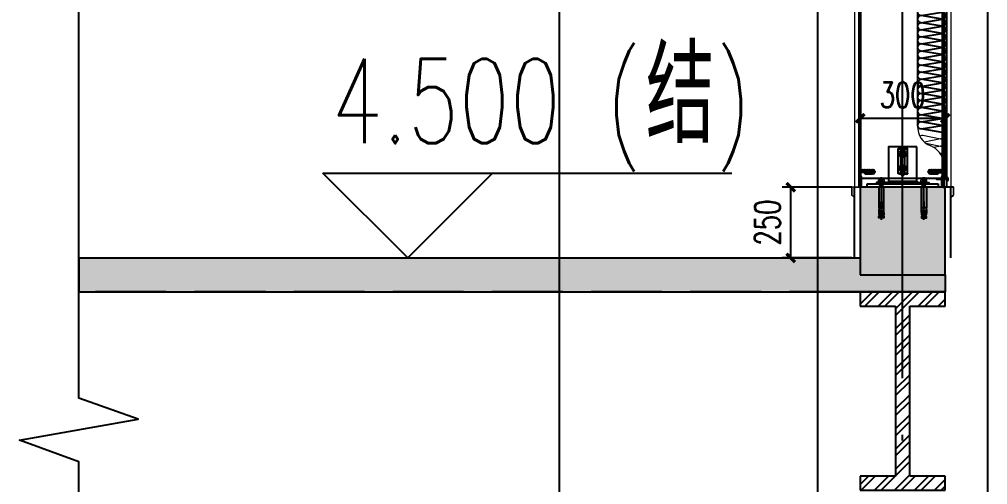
# Model space of a CAD drawing. Extents: x -1899985 to -450366, y 556196 to 2151267.
# Drawn here: x -1500639 to -1497220, y 571957 to 573600 of the extents above; entities that cross this region are included whole.
import ezdxf
from ezdxf.enums import TextEntityAlignment as Align
from ezdxf.xclip import XClip

# ---------------------------------------------------------------- set-up
doc = ezdxf.new("R2010")
doc.units = 0
doc.header["$LTSCALE"] = 1000
doc.header["$MEASUREMENT"] = 0
doc.header["$XCLIPFRAME"] = 2
for name, pattern in [('CENTER', [2, 1.25, -0.25, 0.25, -0.25]), ('DASH', [0.35, 0.25, -0.1]), ('DOTE', [2.42, 2, -0.2, 0.02, -0.2]), ('ZN-DASH', [0.35, 0.25, -0.1])]:
    doc.linetypes.add(name, pattern=pattern)
doc.layers.get('Defpoints').update_dxf_attribs({"color": 210})
for name, color, linetype in [('!ZN1-填充-8', 8, 'Continuous'), ('!ZN3-玻璃幕墙-4', 4, 'Continuous'), ('!ZN4-焊缝-8', 8, 'Continuous'), ('!ZN4-辅助材料-1', 1, 'Continuous'), ('!ZN4-配件-11', 11, 'Continuous'), ('!ZN5-钢材投影-40', 40, 'Continuous'), ('!ZN5-钢材断面-2', 2, 'Continuous'), ('!ZN6-虚线-8', 8, 'ZN-DASH'), ('0-钢材投影', 40, 'Continuous'), ('11紧固件', 11, 'Continuous'), ('11配件', 11, 'Continuous'), ('20剖面图$0$AS-COLN', 6, 'Continuous'), ('40钢材投影', 40, 'Continuous'), ('A-AXIS-DOTE', 14, 'DOTE'), ('A-AXIS-DP', 126, 'Continuous'), ('A-LIN-V', 9, 'Continuous'), ('A-SFCE', 30, 'Continuous'), ('AS-COLN', 6, 'Continuous'), ('COLUMN', 9, 'Continuous'), ('DIM_ELEV', 3, 'Continuous'), ('DIM_SYMB', 3, 'Continuous'), ('DOTE', 1, 'CENTER'), ('Fill', 8, 'Continuous'), ('PUB_HATCH', 8, 'Continuous'), ('PUB_TEXT', 7, 'Continuous'), ('五金配件', 11, 'Continuous'), ('建-墙-填充', 8, 'Continuous'), ('建-柱-钢', 9, 'Continuous'), ('焊缝', 8, 'Continuous')]:
    doc.layers.add(name, color=color, linetype=linetype)
for name, color, linetype, lineweight in [('0_CONCRETE-HACH', 8, 'Continuous', 9), ('0_FLASHING-PST', 6, 'Continuous', 15), ('0_SCREW RIVET', 4, 'Continuous', 15), ('welding', 1, 'Continuous', 18), ('彩钢板', 6, 'Continuous', 15)]:
    doc.layers.add(name, color=color, linetype=linetype, lineweight=lineweight)
doc.layers.add('0_INSULATION', color=252, linetype='Continuous', lineweight=9, transparency=0.2)
doc.styles.add('_TCH_DIM', font='SIMPLEX', dxfattribs={"bigfont": 'GBCBIG'})
doc.styles.add('_TCH_DIM_T3', font='SIMPLEX', dxfattribs={"width": 0.705882, "bigfont": 'GBCBIG'})
doc.styles.add('FS', font='simplex.shx', dxfattribs={"width": 0.7, "height": 5, "bigfont": 'TSSDCHN.SHX'})
doc.dimstyles.new('_TCH_ARCH&&30', dxfattribs={"dimtxt": 89.25, "dimasz": 30, "dimexe": 30, "dimexo": 30, "dimgap": 37.875, "dimtad": 1, "dimdec": 0, "dimzin": 0, "dimdsep": 46, "dimtxsty": '_TCH_DIM_T3', "dimblk": 'ARCHTICK', "dimcen": 0.09, "dimclrt": 7, "dimazin": 2, "dimtfac": 1, "dimtdec": 0, "dimtix": 1, "dimtmove": 2, "dimatfit": 3, "dimfxl": 0, "dimtolj": 1, "dimtzin": 0, "dimarcsym": 0})

# ---------------------------------------------------------------- blocks, each defined once
blk = doc.blocks.new('G$CBF9D2CED')
at = {"layer": '建-墙-填充'}
h = blk.add_hatch(dxfattribs=at)
h.set_pattern_fill('金属', color=256, scale=20, style=0)
h.set_pattern_definition([(45, (0, 0), (-35.3553, 35.3553), []), (45, (23.57, 0), (-35.3553, 35.3553), [])])
h.paths.add_polyline_path([(-150, 0), (-150, -50), (-25, -50), (-25, -650), (-150, -650), (-150, -700), (150, -700), (150, -650), (25, -650), (25, -50), (150, -50), (150, 0)])
at = {"layer": '建-柱-钢'}
for p, q in [((-150, 0), (-150, -50)), ((150, 0), (-150, 0)), ((150, -50), (150, 0)), ((-150, -50), (-25, -50)), ((-25, -50), (-25, -650)), ((25, -650), (25, -50)), ((25, -50), (150, -50)), ((-25, -650), (-150, -650)), ((-150, -650), (-150, -700)), ((150, -650), (25, -650)), ((150, -700), (150, -650)), ((-150, -700), (150, -700))]:
    blk.add_line(p, q, dxfattribs=at)
blk = doc.blocks.new('G$C845E5159')
at = {"layer": 'COLUMN'}
blk.add_lwpolyline([(300, 700), (300, -11000), (-300, -11000), (-300, 700), (300, 700)], dxfattribs=at)
blk = doc.blocks.new('2342432')
at = {"layer": '0_INSULATION'}
for p, q in [((-1752512.6, 571373.8), (-1752476.2, 571366.3)), ((-1752476.2, 571392.5), (-1752487.1, 571390.2)), ((-1752483.5, 571394), (-1752476.2, 571392.5)), ((-1752476.2, 571366.3), (-1752539.3, 571353.2)), ((-1752539.3, 571353.2), (-1752476.2, 571340.1)), ((-1752476.2, 571340.1), (-1752539.3, 571326.9)), ((-1752557.8, 570885.5), (-1752557.8, 571304.5)), ((-1752557.8, 571298.9), (-1752557.8, 570885.5)), ((-1752557.8, 570473.3), (-1752557.8, 570885.5)), ((-1752539.4, 570441.6), (-1752476.3, 570428.5)), ((-1752476.3, 570428.5), (-1752533.3, 570416.7)), ((-1752529.1, 570413.2), (-1752476.3, 570402.3)), ((-1752476.3, 570402.3), (-1752499.8, 570397.4))]:
    blk.add_line(p, q, dxfattribs=at)
for centre, radius, start, end in [((-1752539.4, 571444.7), 75.8, 292.1666, 346.2521), ((-1752485.9, 571307), 72, 110.2875, 181.9554), ((-1752485.9, 570470.8), 72, 178.0446, 249.7125), ((-1752541, 570332.4), 77, 9.828, 66.9693)]:
    blk.add_arc(centre, radius, start, end, dxfattribs=at)
at = {"layer": '0_INSULATION', "extrusion": (0, 0, -1)}
for centre, major_axis, ratio, start_param, end_param in [((-1752475.5, 571405.9), (-8.4, -10.7), 0.960759, 4.08278, 5.653576), ((-1752476.2, 571379.4), (0, 13.1), 0.988253, 0, 1.570796), ((-1752476.2, 571379.4), (0, 13.1), 0.988253, 1.570796, 3.141593), ((-1752539.3, 571340.1), (0, 13.1), 0.988253, 6.139662, 6.283185), ((-1752539.3, 571366.3), (0, 13.1), 0.988253, 3.141593, 3.269368), ((-1752476.2, 571353.2), (0, 13.1), 0.988253, 0, 1.570796), ((-1752476.2, 571353.2), (0, 13.1), 0.988253, 1.570796, 3.141593), ((-1752476.2, 571327), (0, 13.1), 0.988253, 0, 1.570796), ((-1752539.3, 571340.1), (0, 13.1), 0.988253, 3.141593, 4.407145), ((-1752476.3, 570441.6), (0, 13.1), 0.988253, 1.570796, 3.141593), ((-1752476.3, 570415.4), (0, 13.1), 0.988253, 0, 1.570796), ((-1752476.3, 570415.4), (0, 13.1), 0.988253, 1.570796, 3.141593), ((-1752475.5, 570388.9), (-8.4, 10.6), 0.960747, 0.629655, 2.200451), ((-1752475.3, 570389.2), (0, 13.1), 0.988253, 1.570796, 3.141593), ((-1752475.3, 570363), (0, 13.1), 0.988253, 0, 1.570796), ((-1752475.3, 570363), (0, 13.1), 0.988253, 1.570796, 2.416555)]:
    blk.add_ellipse(centre, major_axis=major_axis, ratio=ratio, start_param=start_param, end_param=end_param, dxfattribs=at)
at = {"layer": 'Fill'}
for points in [[(-1752459.1, 570885.5, 0.385563), (-1752471.5, 570896.7), (-1752545.5, 570884, -1), (-1752545.5, 570909), (-1752471.5, 570896.7, 1), (-1752471.5, 570921.7), (-1752545.5, 570909, -1), (-1752545.5, 570934), (-1752471.5, 570921.7, 1), (-1752471.5, 570946.7), (-1752545.5, 570934, -1), (-1752545.5, 570959), (-1752471.5, 570946.7, 1), (-1752471.5, 570971.7), (-1752545.5, 570959, -1), (-1752545.5, 570984), (-1752471.5, 570971.7, 1), (-1752471.5, 570996.7), (-1752545.5, 570984, -1), (-1752545.5, 571009), (-1752471.5, 570996.7, 1), (-1752471.5, 571021.7), (-1752545.5, 571009, -1), (-1752545.5, 571034), (-1752471.5, 571021.7, 1), (-1752471.5, 571046.7), (-1752545.5, 571034, -1), (-1752545.5, 571059), (-1752471.5, 571046.7, 1), (-1752471.5, 571071.7), (-1752545.5, 571059, -1), (-1752545.5, 571084), (-1752471.5, 571071.7, 1), (-1752471.5, 571096.7), (-1752545.5, 571084, -1), (-1752545.5, 571109), (-1752471.5, 571096.7, 1), (-1752471.5, 571121.7), (-1752545.5, 571109, -1), (-1752545.5, 571134), (-1752471.5, 571121.7, 1), (-1752471.5, 571146.7), (-1752545.5, 571134, -1), (-1752545.5, 571159), (-1752471.5, 571146.7, 1), (-1752471.5, 571171.7), (-1752545.5, 571159, -1), (-1752545.5, 571184), (-1752471.5, 571171.7, 1), (-1752471.5, 571196.7), (-1752545.5, 571184, -1), (-1752545.5, 571209), (-1752471.5, 571196.7, 1), (-1752471.5, 571221.7), (-1752545.5, 571209, -1), (-1752545.5, 571234), (-1752471.5, 571221.7, 1), (-1752471.5, 571246.7), (-1752545.5, 571234, -1), (-1752545.5, 571259), (-1752471.5, 571246.7, 1), (-1752471.5, 571271.7), (-1752545.5, 571259, -1), (-1752545.5, 571284), (-1752471.5, 571271.7, 1), (-1752471.5, 571296.7), (-1752545.5, 571284, -1), (-1752545.5, 571309), (-1752471.5, 571296.7, 1), (-1752471.5, 571321.7), (-1752545.5, 571309)], [(-1752459.3, 570885.5, -0.355547), (-1752471.5, 570875.5), (-1752545.5, 570888.2, 1), (-1752545.5, 570863.2), (-1752471.5, 570875.5, -1), (-1752471.5, 570850.5), (-1752545.5, 570863.2, 1), (-1752545.5, 570838.2), (-1752471.5, 570850.5, -1), (-1752471.5, 570825.5), (-1752545.5, 570838.2, 1), (-1752545.5, 570813.2), (-1752471.5, 570825.5, -1), (-1752471.5, 570800.5), (-1752545.5, 570813.2, 1), (-1752545.5, 570788.2), (-1752471.5, 570800.5, -1), (-1752471.5, 570775.5), (-1752545.5, 570788.2, 1), (-1752545.5, 570763.2), (-1752471.5, 570775.5, -1), (-1752471.5, 570750.5), (-1752545.5, 570763.2, 1), (-1752545.5, 570738.2), (-1752471.5, 570750.5, -1), (-1752471.5, 570725.5), (-1752545.5, 570738.2, 1), (-1752545.5, 570713.2), (-1752471.5, 570725.5, -1), (-1752471.5, 570700.5), (-1752545.5, 570713.2, 1), (-1752545.5, 570688.2), (-1752471.5, 570700.5, -1), (-1752471.5, 570675.5), (-1752545.5, 570688.2, 1), (-1752545.5, 570663.2), (-1752471.5, 570675.5, -1), (-1752471.5, 570650.5), (-1752545.5, 570663.2, 1), (-1752545.5, 570638.2), (-1752471.5, 570650.5, -1), (-1752471.5, 570625.5), (-1752545.5, 570638.2, 1), (-1752545.5, 570613.2), (-1752471.5, 570625.5, -1), (-1752471.5, 570600.5), (-1752545.5, 570613.2, 1), (-1752545.5, 570588.2), (-1752471.5, 570600.5, -1), (-1752471.5, 570575.5), (-1752545.5, 570588.2, 1), (-1752545.5, 570563.2), (-1752471.5, 570575.5, -1), (-1752471.5, 570550.5), (-1752545.5, 570563.2, 1), (-1752545.5, 570538.2), (-1752471.5, 570550.5, -1), (-1752471.5, 570525.5), (-1752545.5, 570538.2, 1), (-1752545.5, 570513.2), (-1752471.5, 570525.5, -1), (-1752471.5, 570500.5), (-1752545.5, 570513.2, 1), (-1752545.5, 570488.2), (-1752471.5, 570500.5, -1), (-1752471.5, 570475.5), (-1752545.5, 570488.2, 1), (-1752545.5, 570463.2), (-1752471.5, 570475.5, -1), (-1752471.5, 570450.5), (-1752545.5, 570463.2)]]:
    blk.add_lwpolyline(points, format="xyb", dxfattribs=at)
blk = doc.blocks.new('ZN-角钢56X56X4')
at = {"layer": '!ZN1-填充-8'}
h = blk.add_hatch(dxfattribs=at)
h.set_pattern_fill('ANSI32', color=256, scale=0.5, style=0)
h.set_pattern_definition([(45, (0, 0), (-3.3676, 3.3676), []), (45, (2.245, 0), (-3.3676, 3.3676), [])])
edge = h.paths.add_edge_path()
edge.add_line((0, 0), (0, 56))
edge.add_line((0, 56), (2.7, 56))
edge.add_arc((2.7, 54.7), 1.33, 360, 90, ccw=False)
edge.add_line((4, 54.7), (4, 10))
edge.add_arc((10, 10), 6, 180, 270)
edge.add_line((10, 4), (54.7, 4))
edge.add_arc((54.7, 2.7), 1.33, 360, 90, ccw=False)
edge.add_line((56, 2.7), (56, 0))
edge.add_line((56, 0), (0, 0))
at = {"layer": '!ZN5-钢材断面-2'}
blk.add_lwpolyline([(0, 0), (0, 56), (2.7, 56, -0.414214), (4, 54.7), (4, 10, 0.414214), (10, 4), (54.7, 4, -0.414214), (56, 2.7), (56, 0), (0, 0)], format="xyb", dxfattribs=at)
blk = doc.blocks.new('20180403.16475379')
at = {"layer": '!ZN1-填充-8', "ltscale": 2}
blk.add_hatch(color=8, dxfattribs=at).paths.add_polyline_path([(0, -6), (0, 0), (6, 0, -0.414214)])
blk.add_lwpolyline([(0, 0), (0, -6, 0.414214), (6, 0)], format="xyb", dxfattribs=at)
blk = doc.blocks.new('*U64')
at = {"color": 0, "linetype": 'CENTER', "ltscale": 3}
for p, q in [((-14.3, 0), (14.3, 0)), ((0, 14.3), (0, -14.3))]:
    blk.add_line(p, q, dxfattribs=at)
at = {"linetype": 'ByBlock', "ltscale": 10}
blk.add_lwpolyline([(9, 5.2), (0, 10.4), (-9, 5.2), (-9, -5.2), (0, -10.4), (9, -5.2)], close=True, dxfattribs=at)
for radius in [12, 9, 6]:
    blk.add_circle((0, 0), radius, dxfattribs=at)
blk.add_arc((0, 0), 5.19, 180, 90, dxfattribs=at)
blk = doc.blocks.new('_ArchTick')
at = {"color": 0, "linetype": 'ByBlock', "const_width": 0.4}
blk.add_lwpolyline([(-0.5, -0.5), (0.5, 0.5)], dxfattribs=at)
blk = doc.blocks.new('*D123')
at = {"layer": 'A-AXIS-DP', "color": 0, "lineweight": -2}
for p, q in [((-1497700.4, 573007.5), (-1497945.5, 573007.5)), ((-1497915.5, 572757.5), (-1497915.5, 573007.5)), ((-1497700.4, 572757.5), (-1497945.5, 572757.5))]:
    blk.add_line(p, q, dxfattribs=at)
at = {"layer": 'Defpoints', "color": 0}
for p in [(-1497915.5, 573007.5), (-1497670.4, 573007.5), (-1497670.4, 572757.5)]:
    blk.add_point(p, dxfattribs=at)
at = {"layer": 'A-AXIS-DP', "color": 0, "lineweight": -2, "xscale": 30, "yscale": 30, "zscale": 30}
for p, rotation in [((-1497915.5, 573007.5), 90), ((-1497915.5, 572757.5), 270)]:
    blk.add_blockref('_ArchTick', p, dxfattribs=dict(at, rotation=rotation))
at = {"layer": 'A-AXIS-DP', "color": 7, "insert": (-1497998, 572882.5), "char_height": 89.25, "attachment_point": 5, "rotation": 90, "style": '_TCH_DIM_T3'}
blk.add_mtext('\\A1;250', dxfattribs=at)
blk = doc.blocks.new('*D124')
at = {"layer": 'A-AXIS-DP', "color": 0, "lineweight": -2}
for p, q in [((-1497670.4, 573037.5), (-1497670.4, 573280.7)), ((-1497370.4, 573037.5), (-1497370.4, 573280.7)), ((-1497670.4, 573250.7), (-1497370.4, 573250.7))]:
    blk.add_line(p, q, dxfattribs=at)
at = {"layer": 'Defpoints', "color": 0}
for p in [(-1497370.4, 573250.7), (-1497670.4, 573007.5), (-1497370.4, 573007.5)]:
    blk.add_point(p, dxfattribs=at)
at = {"layer": 'A-AXIS-DP', "color": 0, "lineweight": -2, "xscale": 30, "yscale": 30, "zscale": 30, "rotation": 180}
blk.add_blockref('_ArchTick', (-1497670.4, 573250.7), dxfattribs=at)
at = {"layer": 'A-AXIS-DP', "color": 0, "lineweight": -2, "xscale": 30, "yscale": 30, "zscale": 30}
blk.add_blockref('_ArchTick', (-1497370.4, 573250.7), dxfattribs=at)
at = {"layer": 'A-AXIS-DP', "color": 7, "insert": (-1497520.4, 573333.2), "char_height": 89.25, "attachment_point": 5, "style": '_TCH_DIM_T3'}
blk.add_mtext('\\A1;300', dxfattribs=at)
blk = doc.blocks.new('_FZH')
blk.add_lwpolyline([(-0.5, -0.5), (0.5, -0.5), (0.5, 0.5), (-0.5, 0.5)], close=True)
at = {"layer": 'PUB_HATCH'}
blk.add_solid([(-0.5, -0.5), (0.5, -0.5), (-0.5, 0.5), (0.5, 0.5)], dxfattribs=at)

msp = doc.modelspace()

# ---------------------------------------------------------------- hatches: boundary and pattern name
at = {"layer": 'PUB_HATCH'}
msp.add_hatch(color=256, dxfattribs=at).paths.add_polyline_path([(-1497370.4, 572697.5), (-1497670.4, 572697.5), (-1497670.4, 572757.5), (-1500429.1, 572757.5), (-1500429.1, 572637.5), (-1497370.4, 572637.5)])

# ---------------------------------------------------------------- linework, layer by layer
at = {"layer": '!ZN4-焊缝-8', "color": 8, "ltscale": 20}
for centre, start, end in [((-1497670.4, 573042.3), 270, 90), ((-1497664.7, 573063.5), 60, 180), ((-1497659.7, 573063.5), 60, 180), ((-1497659.7, 573063.5), 120, 180), ((-1497654.7, 573063.5), 60, 180), ((-1497654.7, 573063.5), 120, 180), ((-1497650.3, 573059.5), 180, 300), ((-1497649.7, 573063.5), 60, 180), ((-1497649.7, 573063.5), 120, 180), ((-1497645.3, 573059.5), 180, 300), ((-1497645.3, 573059.5), 180, 240), ((-1497644.7, 573063.5), 60, 180), ((-1497644.7, 573063.5), 120, 180), ((-1497640.3, 573059.5), 180, 300), ((-1497640.3, 573059.5), 180, 240), ((-1497639.7, 573063.5), 60, 180), ((-1497639.7, 573063.5), 120, 180), ((-1497635.3, 573059.5), 180, 300), ((-1497635.3, 573059.5), 180, 240), ((-1497634.7, 573063.5), 60, 180), ((-1497634.7, 573063.5), 120, 180), ((-1497630.3, 573059.5), 180, 300), ((-1497630.3, 573059.5), 180, 240), ((-1497629.7, 573063.5), 60, 180), ((-1497629.7, 573063.5), 120, 180), ((-1497625.3, 573059.5), 180, 0), ((-1497625.3, 573059.5), 180, 240), ((-1497624.7, 573063.5), 0, 180), ((-1497624.7, 573063.5), 120, 180), ((-1497424.1, 573063.5), 0, 180), ((-1497423.5, 573059.5), 180, 0), ((-1497419.1, 573063.5), 0, 120), ((-1497424.1, 573063.5), 0, 60), ((-1497423.5, 573059.5), 300, 0), ((-1497418.5, 573059.5), 240, 0), ((-1497414.1, 573063.5), 0, 120), ((-1497419.1, 573063.5), 0, 60), ((-1497418.5, 573059.5), 300, 0), ((-1497413.5, 573059.5), 240, 0), ((-1497409.1, 573063.5), 0, 120), ((-1497414.1, 573063.5), 0, 60), ((-1497413.5, 573059.5), 300, 0), ((-1497408.5, 573059.5), 240, 0), ((-1497404.1, 573063.5), 0, 120), ((-1497409.1, 573063.5), 0, 60), ((-1497408.5, 573059.5), 300, 0), ((-1497403.5, 573059.5), 240, 0), ((-1497399.1, 573063.5), 0, 120), ((-1497404.1, 573063.5), 0, 60), ((-1497403.5, 573059.5), 300, 0), ((-1497398.5, 573059.5), 240, 0), ((-1497394.1, 573063.5), 0, 120), ((-1497399.1, 573063.5), 0, 60), ((-1497389.1, 573063.5), 0, 120), ((-1497394.1, 573063.5), 0, 60), ((-1497384.1, 573063.5), 0, 120), ((-1497389.1, 573063.5), 0, 60), ((-1497378.4, 573042.3), 90, 270), ((-1497670.4, 573042.3), 270, 330), ((-1497670.4, 573037.3), 270, 30), ((-1497670.4, 573037.3), 270, 330), ((-1497670.4, 573032.3), 270, 30), ((-1497670.4, 573032.3), 270, 330), ((-1497670.4, 573027.3), 270, 30), ((-1497670.4, 573027.3), 270, 330), ((-1497670.4, 573022.3), 270, 30), ((-1497670.4, 573022.3), 270, 330), ((-1497670.4, 573017.3), 270, 30), ((-1497378.4, 573037.3), 150, 270), ((-1497378.4, 573032.3), 150, 270), ((-1497378.4, 573027.3), 150, 270), ((-1497378.4, 573022.3), 150, 270), ((-1497378.4, 573017.3), 150, 270), ((-1497378.4, 573042.3), 210, 270), ((-1497378.4, 573037.3), 210, 270), ((-1497378.4, 573032.3), 210, 270), ((-1497378.4, 573027.3), 210, 270), ((-1497378.4, 573022.3), 210, 270)]:
    msp.add_arc(centre, 5, start, end, dxfattribs=at)
at = {"layer": '!ZN4-辅助材料-1'}
for points in [[(-1497502.9, 573142, 0.57735), (-1497508.9, 573145.4, -0.267949), (-1497506.9, 573142, 0.57735), (-1497512.9, 573145.4, -0.267949), (-1497510.9, 573142, 0.57735), (-1497516.9, 573145.4, -0.267949), (-1497514.9, 573142, 0.57735), (-1497520.9, 573145.4, -0.267949), (-1497518.9, 573142, 0.57735), (-1497524.9, 573145.4, -0.267949), (-1497522.9, 573142, 0.57735), (-1497528.9, 573145.4, -0.267949), (-1497526.9, 573142, 1), (-1497534.9, 573142, 1)], [(-1497502.9, 573057, -0.57735), (-1497508.9, 573053.5, 0.267949), (-1497506.9, 573057, -0.57735), (-1497512.9, 573053.5, 0.267949), (-1497510.9, 573057, -0.57735), (-1497516.9, 573053.5, 0.267949), (-1497514.9, 573057, -0.57735), (-1497520.9, 573053.5, 0.267949), (-1497518.9, 573057, -0.57735), (-1497524.9, 573053.5, 0.267949), (-1497522.9, 573057, -0.57735), (-1497528.9, 573053.5, 0.267949), (-1497526.9, 573057, -1), (-1497534.9, 573057, -1)]]:
    msp.add_lwpolyline(points, format="xyb", dxfattribs=at)
at = {"layer": '!ZN5-钢材投影-40'}
for p, q in [((-1497674.4, 573635.5), (-1497674.4, 573039.5)), ((-1497374.4, 573039.5), (-1497374.4, 573635.5)), ((-1497674.4, 573039.5), (-1497374.4, 573039.5))]:
    msp.add_line(p, q, dxfattribs=at)
at = {"layer": '!ZN5-钢材投影-40', "ltscale": 50}
msp.add_line((-1497470.4, 573027.5), (-1497570.4, 573027.5), dxfattribs=at)
at = {"layer": '!ZN5-钢材投影-40'}
for points in [[(-1497470.4, 573149.5), (-1497570.4, 573149.5), (-1497570.4, 573019.5), (-1497470.4, 573019.5)], [(-1497502.9, 573142), (-1497537.9, 573142), (-1497537.9, 573057), (-1497502.9, 573057), (-1497502.9, 573142)]]:
    msp.add_lwpolyline(points, close=True, dxfattribs=at)
at = {"layer": '!ZN6-虚线-8', "ltscale": 30}
for p, q in [((-1497675, 573635.5), (-1497675, 573007.5)), ((-1497669.4, 573635.5), (-1497669.4, 573039.5)), ((-1497379.4, 573039.5), (-1497379.4, 573635.5)), ((-1497365.8, 573635.5), (-1497365.8, 573008.4))]:
    msp.add_line(p, q, dxfattribs=at)
at = {"layer": '!ZN6-虚线-8', "linetype": 'ZN-DASH', "ltscale": 20}
for p, q in [((-1497526.9, 573140.7), (-1497526.9, 573143.7)), ((-1497526.9, 573057.7), (-1497526.9, 573140.7)), ((-1497513.9, 573143.7), (-1497513.9, 573140.7)), ((-1497513.9, 573140.7), (-1497513.9, 573057.7)), ((-1497526.9, 573055.7), (-1497526.9, 573057.7)), ((-1497513.9, 573057.7), (-1497513.9, 573055.7))]:
    msp.add_line(p, q, dxfattribs=at)
for centre, start, end in [((-1497520.4, 573143.7), 0, 180), ((-1497520.4, 573055.7), 180, 0)]:
    msp.add_arc(centre, 6.5, start, end, dxfattribs=at)
at = {"layer": '0-钢材投影', "ltscale": 10}
for p, q in [((-1497645.4, 573007.5), (-1497645.4, 573019.5)), ((-1497395.4, 573019.5), (-1497395.4, 573007.5))]:
    msp.add_line(p, q, dxfattribs=at)
at = {"layer": '0_CONCRETE-HACH'}
msp.add_line((-1497690.4, 573007.5, 0), (-1497670.4, 573007.5, 0), dxfattribs=at)
at = {"layer": '0_FLASHING-PST'}
for p, q in [((-1497675, 573008.4), (-1497675, 573054.3)), ((-1497675, 573054.3), (-1497674.4, 573054.3)), ((-1497674.4, 573054.3), (-1497674.4, 573007.8)), ((-1497373.8, 573054.3), (-1497374.4, 573054.3)), ((-1497374.4, 573054.3), (-1497374.4, 573007.8)), ((-1497373.8, 573008.4), (-1497373.8, 573054.3)), ((-1497700.4, 572978.4), (-1497700.4, 573008.4)), ((-1497700.4, 573008.4), (-1497675, 573008.4)), ((-1497674.4, 573007.8), (-1497699.8, 573007.8)), ((-1497699.8, 573007.8), (-1497699.8, 572978.7)), ((-1497699.8, 572978.7), (-1497693, 572974.8)), ((-1497374.4, 573007.8), (-1497341, 573007.8)), ((-1497340.4, 573008.4), (-1497373.8, 573008.4)), ((-1497341, 572978.7), (-1497347.8, 572974.8)), ((-1497341, 573007.8), (-1497341, 572978.7)), ((-1497340.4, 572978.4), (-1497340.4, 573008.4)), ((-1497692.4, 572973.8), (-1497700.4, 572978.4)), ((-1497693, 572974.8), (-1497693, 572978.4)), ((-1497693, 572978.4), (-1497692.4, 572978.4)), ((-1497692.4, 572978.4), (-1497692.4, 572973.8)), ((-1497348.4, 572978.4), (-1497348.4, 572973.8)), ((-1497348.4, 572973.8), (-1497340.4, 572978.4)), ((-1497347.8, 572978.4), (-1497348.4, 572978.4)), ((-1497347.8, 572974.8), (-1497347.8, 572978.4))]:
    msp.add_line(p, q, dxfattribs=at)
at = {"layer": '0_INSULATION', "extrusion": (0, 0, -1)}
for centre, start_param, end_param in [((-1497449.4, 573178.5), 5.406397, 6.283185), ((-1497449.3, 572890.1), 6.139662, 6.283185), ((-1497449.3, 572916.3), 3.141593, 3.269368)]:
    msp.add_ellipse(centre, major_axis=(0, 13.1), ratio=0.988253, start_param=start_param, end_param=end_param, dxfattribs=at)
at = {"layer": '0_SCREW RIVET'}
for p, q in [((-1497401.8, 573035.5), (-1497400, 573037.7)), ((-1497400, 573033.2), (-1497401.8, 573035.5)), ((-1497394.6, 573037.7), (-1497400, 573037.7)), ((-1497395, 573033.2), (-1497400, 573033.2)), ((-1497392.8, 573033.2), (-1497394.5, 573033.2)), ((-1497392.4, 573037.7), (-1497394.1, 573037.7)), ((-1497390.6, 573033.2), (-1497392.3, 573033.2)), ((-1497390.2, 573037.7), (-1497391.9, 573037.7)), ((-1497388.4, 573033.2), (-1497390.1, 573033.2)), ((-1497388, 573037.7), (-1497389.7, 573037.7)), ((-1497386.1, 573033.2), (-1497387.9, 573033.2)), ((-1497385.7, 573037.7), (-1497387.5, 573037.7)), ((-1497383.9, 573033.2), (-1497385.6, 573033.2)), ((-1497383.5, 573037.7), (-1497385.2, 573037.7)), ((-1497381.7, 573033.2), (-1497383.4, 573033.2)), ((-1497381.3, 573037.7), (-1497383, 573037.7)), ((-1497379.5, 573033.2), (-1497381.2, 573033.2)), ((-1497379.1, 573037.7), (-1497380.8, 573037.7)), ((-1497377.3, 573033.2), (-1497379, 573033.2)), ((-1497376.9, 573037.7), (-1497378.6, 573037.7)), ((-1497375.1, 573033.2), (-1497376.8, 573033.2)), ((-1497374.7, 573037.7), (-1497376.4, 573037.7)), ((-1497372.9, 573033.2), (-1497374.6, 573033.2)), ((-1497372.5, 573037.7), (-1497374.2, 573037.7)), ((-1497370.7, 573033.2), (-1497372.4, 573033.2)), ((-1497370.3, 573037.7), (-1497372, 573037.7)), ((-1497368.5, 573033.2), (-1497370.2, 573033.2)), ((-1497368.1, 573037.7), (-1497369.8, 573037.7)), ((-1497365.8, 573033.2), (-1497368, 573033.2)), ((-1497365.8, 573037.7), (-1497367.6, 573037.7))]:
    msp.add_line(p, q, dxfattribs=at)
for points in [[(-1497401.8, 573035.5), (-1497393.2, 573036.8), (-1497394.6, 573037.4), (-1497394.6, 573037.4), (-1497395.1, 573037.7)], [(-1497394.2, 573036.6), (-1497394.5, 573033.2), (-1497394.8, 573032.7), (-1497395, 573033.2), (-1497394.7, 573036.6)], [(-1497394.1, 573037.2), (-1497394.1, 573037.7), (-1497394.3, 573038.2), (-1497394.6, 573037.7), (-1497394.6, 573037.4)]]:
    msp.add_lwpolyline(points, dxfattribs=at)
for points in [[(-1497392.8, 573033.2), (-1497392.4, 573037.7), (-1497392.1, 573038.2), (-1497391.9, 573037.7), (-1497392.3, 573033.2), (-1497392.6, 573032.7)], [(-1497390.6, 573033.2), (-1497390.2, 573037.7), (-1497389.9, 573038.2), (-1497389.7, 573037.7), (-1497390.1, 573033.2), (-1497390.4, 573032.7)], [(-1497388.4, 573033.2), (-1497388, 573037.7), (-1497387.7, 573038.2), (-1497387.5, 573037.7), (-1497387.9, 573033.2), (-1497388.1, 573032.7)], [(-1497386.1, 573033.2), (-1497385.7, 573037.7), (-1497385.5, 573038.2), (-1497385.2, 573037.7), (-1497385.6, 573033.2), (-1497385.9, 573032.7)], [(-1497383.9, 573033.2), (-1497383.5, 573037.7), (-1497383.2, 573038.2), (-1497383, 573037.7), (-1497383.4, 573033.2), (-1497383.7, 573032.7)], [(-1497381.7, 573033.2), (-1497381.3, 573037.7), (-1497381, 573038.2), (-1497380.8, 573037.7), (-1497381.2, 573033.2), (-1497381.5, 573032.7)], [(-1497379.5, 573033.2), (-1497379.1, 573037.7), (-1497378.8, 573038.2), (-1497378.6, 573037.7), (-1497379, 573033.2), (-1497379.3, 573032.7)], [(-1497377.3, 573033.2), (-1497376.9, 573037.7), (-1497376.6, 573038.2), (-1497376.4, 573037.7), (-1497376.8, 573033.2), (-1497377.1, 573032.7)], [(-1497375.1, 573033.2), (-1497374.7, 573037.7), (-1497374.4, 573038.2), (-1497374.2, 573037.7), (-1497374.6, 573033.2), (-1497374.9, 573032.7)], [(-1497372.9, 573033.2), (-1497372.5, 573037.7), (-1497372.2, 573038.2), (-1497372, 573037.7), (-1497372.4, 573033.2), (-1497372.7, 573032.7)], [(-1497370.7, 573033.2), (-1497370.3, 573037.7), (-1497370, 573038.2), (-1497369.8, 573037.7), (-1497370.2, 573033.2), (-1497370.5, 573032.7)], [(-1497368.5, 573033.2), (-1497368.1, 573037.7), (-1497367.8, 573038.2), (-1497367.6, 573037.7), (-1497368, 573033.2), (-1497368.3, 573032.7)], [(-1497363.8, 573031), (-1497363.8, 573040), (-1497365.8, 573040), (-1497365.8, 573031)]]:
    msp.add_lwpolyline(points, close=True, dxfattribs=at)
msp.add_lwpolyline([(-1497363.1, 573028.5, 0.414214), (-1497359.1, 573032.5), (-1497359.1, 573038.5, 0.414214), (-1497363.1, 573042.5), (-1497363, 573042.5), (-1497363.8, 573042.5), (-1497363.8, 573028.5), (-1497363, 573028.5)], format="xyb", close=True, dxfattribs=at)
at = {"layer": '11配件'}
for points in [[(-1497603.4, 572934.5), (-1497604.4, 572924.5), (-1497586.4, 572924.5), (-1497587.4, 572934.5)], [(-1497604.4, 572918.5), (-1497586.4, 572918.5), (-1497586.4, 572922.5), (-1497604.4, 572922.5), (-1497604.4, 572918.5), (-1497603.4, 572912.5)], [(-1497586.4, 572918.5), (-1497587.4, 572912.5), (-1497586.4, 572911.5), (-1497586.4, 572910.5), (-1497587.4, 572909.5), (-1497603.4, 572909.5), (-1497604.4, 572910.5), (-1497604.4, 572911.5), (-1497603.4, 572912.5), (-1497587.4, 572912.5)], [(-1497602.9, 572922.5), (-1497602.9, 572924.5)], [(-1497587.9, 572922.5), (-1497587.9, 572924.5)], [(-1497437.4, 572934.5), (-1497436.4, 572924.5), (-1497454.4, 572924.5), (-1497453.4, 572934.5)], [(-1497436.4, 572918.5), (-1497454.4, 572918.5), (-1497454.4, 572922.5), (-1497436.4, 572922.5), (-1497436.4, 572918.5), (-1497437.4, 572912.5)], [(-1497454.4, 572918.5), (-1497453.4, 572912.5), (-1497454.4, 572911.5), (-1497454.4, 572910.5), (-1497453.4, 572909.5), (-1497437.4, 572909.5), (-1497436.4, 572910.5), (-1497436.4, 572911.5), (-1497437.4, 572912.5), (-1497453.4, 572912.5)], [(-1497452.9, 572922.5), (-1497452.9, 572924.5)], [(-1497437.9, 572922.5), (-1497437.9, 572924.5)], [(-1497589.4, 572909.5), (-1497586.4, 572902.5), (-1497586.4, 572899.5), (-1497604.4, 572899.5), (-1497604.4, 572902.5), (-1497601.4, 572909.5)], [(-1497586.4, 572902.5), (-1497604.4, 572902.5)], [(-1497451.4, 572909.5), (-1497454.4, 572902.5), (-1497454.4, 572899.5), (-1497436.4, 572899.5), (-1497436.4, 572902.5), (-1497439.4, 572909.5)], [(-1497454.4, 572902.5), (-1497436.4, 572902.5)]]:
    msp.add_lwpolyline(points, dxfattribs=at)
at = {"layer": '20剖面图$0$AS-COLN'}
msp.add_line((-1497370.4, 573007.5), (-1497670.4, 573007.5), dxfattribs=at)
at = {"layer": 'A-AXIS-DOTE'}
msp.add_line((-1497520.4, 565072.8), (-1497520.4, 585146), dxfattribs=at)
at = {"layer": 'A-LIN-V'}
for p, q in [((-1497690.4, 572757.5), (-1497690.4, 573008.4)), ((-1497350.4, 572757.5), (-1497350.4, 573008.4))]:
    msp.add_line(p, q, dxfattribs=at)
at = {"layer": 'A-SFCE', "linetype": 'DASH'}
msp.add_line((-1497670.4, 572637.5), (-1500429.1, 572637.5), dxfattribs=at)
at = {"layer": 'AS-COLN'}
for p, q in [((-1500429.1, 572757.5), (-1497670.4, 572757.5)), ((-1500429.1, 572757.5), (-1500429.1, 572637.5)), ((-1497370.4, 572697.5), (-1497370.4, 572637.5)), ((-1500429.1, 572637.5), (-1497370.4, 572637.5))]:
    msp.add_line(p, q, dxfattribs=at)
at = {"layer": 'DIM_ELEV'}
for p, q in [((-1499268.1, 572757.5), (-1499568.1, 573057.5)), ((-1499568.1, 573057.5), (-1498123.1, 573057.5)), ((-1499268.1, 572757.5), (-1498968.1, 573057.5)), ((-1499968.1, 572757.5), (-1498968.1, 572757.5))]:
    msp.add_line(p, q, dxfattribs=at)
at = {"layer": 'DIM_SYMB'}
msp.add_lwpolyline([(-1500429.1, 566363.1), (-1500429.1, 572038), (-1500639.1, 572114.4), (-1500219.1, 572188.5), (-1500429.1, 572263), (-1500429.1, 577937.9)], dxfattribs=at)
at = {"layer": '彩钢板'}
for p, q in [((-1497690.4, 573635.5), (-1497690.4, 573007.5)), ((-1497674.4, 573635.5), (-1497674.4, 573007.5)), ((-1497366.4, 573635.5), (-1497366.4, 573008.4)), ((-1497350.4, 573635.5), (-1497350.4, 573008.4))]:
    msp.add_line(p, q, dxfattribs=at)
at = {"layer": '焊缝', "ltscale": 500}
for points in [[(-1497534.4, 573019.5, 0.57735), (-1497540.4, 573022.9, -0.267949), (-1497538.4, 573019.5, 0.57735), (-1497544.4, 573022.9, -0.267949), (-1497542.4, 573019.5, 0.57735), (-1497548.4, 573022.9, -0.267949), (-1497546.4, 573019.5, 0.57735), (-1497552.4, 573022.9, -0.267949), (-1497550.4, 573019.5, 0.57735), (-1497556.4, 573022.9, -0.267949), (-1497554.4, 573019.5, 0.57735), (-1497560.4, 573022.9, -0.267949), (-1497558.4, 573019.5, 0.57735), (-1497564.4, 573022.9, -0.267949), (-1497562.4, 573019.5, 0.57735), (-1497568.4, 573022.9, -0.267949), (-1497566.4, 573019.5, 0.57735), (-1497572.4, 573022.9, -0.267949), (-1497570.4, 573019.5)], [(-1497470.4, 573019.5, 0.57735), (-1497476.4, 573022.9, -0.267949), (-1497474.4, 573019.5, 0.57735), (-1497480.4, 573022.9, -0.267949), (-1497478.4, 573019.5, 0.57735), (-1497484.4, 573022.9, -0.267949), (-1497482.4, 573019.5, 0.57735), (-1497488.4, 573022.9, -0.267949), (-1497486.4, 573019.5, 0.57735), (-1497492.4, 573022.9, -0.267949), (-1497490.4, 573019.5, 0.57735), (-1497496.4, 573022.9, -0.267949), (-1497494.4, 573019.5, 0.57735), (-1497500.4, 573022.9, -0.267949), (-1497498.4, 573019.5, 0.57735), (-1497504.4, 573022.9, -0.267949), (-1497502.4, 573019.5, 0.57735), (-1497508.4, 573022.9, -0.267949), (-1497506.4, 573019.5, 0.57735), (-1497512.4, 573022.9, -0.267949), (-1497510.4, 573019.5, 0.57735), (-1497516.4, 573022.9, -0.267949), (-1497514.4, 573019.5, 0.57735), (-1497520.4, 573022.9, -0.267949), (-1497518.4, 573019.5, 0.57735), (-1497524.4, 573022.9, -0.267949), (-1497522.4, 573019.5, 0.57735), (-1497528.4, 573022.9, -0.267949), (-1497526.4, 573019.5, 0.57735), (-1497532.4, 573022.9, -0.267949), (-1497530.4, 573019.5, 0.57735), (-1497536.4, 573022.9, 0.57735)]]:
    msp.add_lwpolyline(points, format="xyb", dxfattribs=at)

# ---------------------------------------------------------------- block references
at = {"layer": '!ZN3-玻璃幕墙-4', "ltscale": 50, "xscale": -1, "rotation": 270}
msp.add_blockref('20180403.16475379', (-1497570.4, 573019.5), dxfattribs=at)
at = {"layer": '!ZN3-玻璃幕墙-4', "ltscale": 50, "rotation": 90}
msp.add_blockref('20180403.16475379', (-1497470.4, 573019.5), dxfattribs=at)
at = {"layer": '!ZN4-配件-11', "color": 1, "ltscale": 50, "rotation": 180}
for p in [(-1497520.4, 573124.5), (-1497520.4, 573074.5)]:
    msp.add_blockref('*U64', p, dxfattribs=at)
at = {"layer": '!ZN5-钢材断面-2', "extrusion": (0, 0, -1), "xscale": -1, "zscale": -1, "rotation": 90}
msp.add_blockref('ZN-角钢56X56X4', (1497674.4, 573063.5), dxfattribs=at)
at = {"layer": '!ZN5-钢材断面-2', "extrusion": (0, 0, -1), "zscale": -1, "rotation": 270}
msp.add_blockref('ZN-角钢56X56X4', (1497374.4, 573063.5), dxfattribs=at)
at = {"layer": 'A-LIN-V'}
ref = msp.add_blockref('G$C845E5159', (-1497520.4, 579257.5), dxfattribs=at)
XClip(ref).set_block_clipping_path([(-1212.3866562452, -12616.0079631957), (3210.2872155558, -1319.5526150048)])
for name, p in [('2342432', (255090, 2750)), ('G$CBF9D2CED', (-1497520.4, 572637.5))]:
    msp.add_blockref(name, p, dxfattribs=at)

# ---------------------------------------------------------------- texts
at = {"layer": 'PUB_TEXT', "style": '_TCH_DIM'}
msp.add_text('结', height=337.6, dxfattribs=at).set_placement((-1498427.2, 573162.5))
at = {"layer": 'PUB_TEXT', "style": '_TCH_DIM', "width": 0.705882}
for s, p in [('(', (-1498567.2, 573162.5)), (')', (-1498181.4, 573162.5)), ('4.500', (-1499537.2, 573162.5))]:
    msp.add_text(s, height=297.5, dxfattribs=at).set_placement(p)

# ---------------------------------------------------------------- dimensions: what is measured, and where the dimension line sits
at = {"layer": 'A-AXIS-DP'}
dim = msp.add_aligned_dim(p1=(-1497670.4, 572757.5), p2=(-1497670.4, 573007.5), distance=245.1, dimstyle='_TCH_ARCH&&30', dxfattribs=at)
dim.commit()
dim.dimension.update_dxf_attribs({"geometry": '*D123', "text_midpoint": (-1497998, 572882.5)})

# ---------------------------------------------------------------- next in the draw order: wipeouts: each hides what was drawn before it
msp.add_wipeout([(-1497577.9, 573019.5), (-1497577.9, 573023.5), (-1497612.9, 573023.5), (-1497612.9, 573019.5)]).dxf.layer = '40钢材投影'

# ---------------------------------------------------------------- next in the draw order: linework, layer by layer
at = {"layer": '0-钢材投影', "ltscale": 10}
for p, q in [((-1497645.4, 573019.5), (-1497395.4, 573019.5)), ((-1497395.4, 573007.5), (-1497645.4, 573007.5))]:
    msp.add_line(p, q, dxfattribs=at)
at = {"layer": '11紧固件', "lineweight": 9, "ltscale": 2}
for p, q in [((-1497605.8, 573024), (-1497605.8, 573033.8)), ((-1497604.6, 573023.5), (-1497586.2, 573023.5)), ((-1497603.2, 573034.3), (-1497587.6, 573034.3)), ((-1497603.2, 573023.5), (-1497587.6, 573023.5)), ((-1497601.4, 573009.5), (-1497601.4, 573019.5)), ((-1497600.6, 573024), (-1497600.6, 573033.8)), ((-1497590.2, 573024), (-1497590.2, 573033.8)), ((-1497589.4, 573009.5), (-1497589.4, 573019.5)), ((-1497585, 573024), (-1497585, 573033.8)), ((-1497604.4, 573009), (-1497603.9, 573009.5)), ((-1497603.9, 573009.5), (-1497586.9, 573009.5)), ((-1497586.4, 573009), (-1497586.9, 573009.5))]:
    msp.add_line(p, q, dxfattribs=at)
for centre, radius, start, end in [((-1497603.2, 573027.3), 7, 68.2132, 111.7868), ((-1497603.2, 573030.5), 7, 248.2132, 291.7868), ((-1497595.4, 573007), 27.2, 79.0073, 100.9927), ((-1497595.4, 573050.7), 27.2, 259.0073, 280.9927), ((-1497587.6, 573027.3), 7, 68.2132, 111.7868), ((-1497587.6, 573030.5), 7, 248.2132, 291.7868)]:
    msp.add_arc(centre, radius, start, end, dxfattribs=at)
at = {"layer": '11配件'}
msp.add_lwpolyline([(-1497586.4, 573009), (-1497604.4, 573009), (-1497604.4, 572934.5), (-1497596.4, 572934.5), (-1497596.4, 572955.5), (-1497594.4, 572955.5), (-1497594.4, 572934.5), (-1497586.4, 572934.5), (-1497586.4, 573009)], dxfattribs=at)
at = {"layer": '40钢材投影'}
msp.add_lwpolyline([(-1497577.9, 573019.5), (-1497577.9, 573023.5), (-1497612.9, 573023.5), (-1497612.9, 573019.5)], close=True, dxfattribs=at)
at = {"layer": 'DOTE'}
msp.add_line((-1497595.4, 572892.3), (-1497595.4, 573042.5), dxfattribs=at)
at = {"layer": 'Fill'}
for p, q in [((-1497600.4, 573034.3), (-1497600.4, 573038.3)), ((-1497600.4, 573009.5), (-1497600.4, 573019.5)), ((-1497590.4, 573034.3), (-1497590.4, 573038.3)), ((-1497590.4, 573009.5), (-1497590.4, 573019.5))]:
    msp.add_line(p, q, dxfattribs=at)
at = {"layer": 'welding', "color": 8}
for points in [[(-1497612.9, 573020, 0.414214), (-1497613.4, 573019.5)], [(-1497576.4, 573019.5, 0.414214), (-1497577.9, 573021)], [(-1497576.9, 573019.5, 0.414214), (-1497577.9, 573020.5)], [(-1497577.4, 573019.5, 0.414214), (-1497577.9, 573020)]]:
    msp.add_lwpolyline(points, format="xyb", dxfattribs=at)
for centre, radius, start, end in [((-1497612.4, 573019.5), 2.97, 99.0812, 181.3077), ((-1497612.9, 573019.5), 2, 90, 180), ((-1497612.9, 573019.5), 1.5, 90, 180), ((-1497612.9, 573019.5), 1, 90, 180), ((-1497578.4, 573019.5), 2.97, 358.6923, 80.9188), ((-1497577.9, 573019.5), 2, 0, 90)]:
    msp.add_arc(centre, radius, start, end, dxfattribs=at)
at = {"layer": '五金配件'}
for p, q in [((-1497600.4, 573039.3), (-1497601.4, 573038.3)), ((-1497601.4, 573038.3), (-1497589.4, 573038.3)), ((-1497601.4, 573034.3), (-1497601.4, 573038.3)), ((-1497600.4, 573039.3), (-1497590.4, 573039.3)), ((-1497590.4, 573039.3), (-1497589.4, 573038.3)), ((-1497589.4, 573034.3), (-1497589.4, 573038.3))]:
    msp.add_line(p, q, dxfattribs=at)

# ---------------------------------------------------------------- next in the draw order: texts
at = {"layer": '11紧固件', "lineweight": 9, "ltscale": 2, "style": 'FS', "width": 0.8}
msp.add_text('M12', height=2, dxfattribs=at).set_placement((-1497587.2, 573029.1), align=Align.MIDDLE)

# ---------------------------------------------------------------- next in the draw order: wipeouts: each hides what was drawn before it
msp.add_wipeout([(-1497462.9, 573019.5), (-1497462.9, 573023.5), (-1497427.9, 573023.5), (-1497427.9, 573019.5)]).dxf.layer = '40钢材投影'

# ---------------------------------------------------------------- next in the draw order: linework, layer by layer
at = {"layer": '11紧固件', "lineweight": 9, "ltscale": 2}
for p, q in [((-1497455.8, 573024), (-1497455.8, 573033.8)), ((-1497436.2, 573023.5), (-1497454.6, 573023.5)), ((-1497437.6, 573034.3), (-1497453.2, 573034.3)), ((-1497437.6, 573023.5), (-1497453.2, 573023.5)), ((-1497451.4, 573009.5), (-1497451.4, 573019.5)), ((-1497450.6, 573024), (-1497450.6, 573033.8)), ((-1497440.2, 573024), (-1497440.2, 573033.8)), ((-1497439.4, 573009.5), (-1497439.4, 573019.5)), ((-1497435, 573024), (-1497435, 573033.8)), ((-1497454.4, 573009), (-1497453.9, 573009.5)), ((-1497436.9, 573009.5), (-1497453.9, 573009.5)), ((-1497436.4, 573009), (-1497436.9, 573009.5))]:
    msp.add_line(p, q, dxfattribs=at)
for centre, radius, start, end in [((-1497453.2, 573027.3), 7, 68.2132, 111.7868), ((-1497453.2, 573030.5), 7, 248.2132, 291.7868), ((-1497445.4, 573007), 27.2, 79.0073, 100.9927), ((-1497445.4, 573050.7), 27.2, 259.0073, 280.9927), ((-1497437.6, 573027.3), 7, 68.2132, 111.7868), ((-1497437.6, 573030.5), 7, 248.2132, 291.7868)]:
    msp.add_arc(centre, radius, start, end, dxfattribs=at)
at = {"layer": '11配件'}
msp.add_lwpolyline([(-1497454.4, 573009), (-1497436.4, 573009), (-1497436.4, 572934.5), (-1497444.4, 572934.5), (-1497444.4, 572955.5), (-1497446.4, 572955.5), (-1497446.4, 572934.5), (-1497454.4, 572934.5), (-1497454.4, 573009)], dxfattribs=at)
at = {"layer": '40钢材投影'}
msp.add_lwpolyline([(-1497462.9, 573019.5), (-1497462.9, 573023.5), (-1497427.9, 573023.5), (-1497427.9, 573019.5)], close=True, dxfattribs=at)
at = {"layer": 'DOTE'}
msp.add_line((-1497445.4, 572892.3), (-1497445.4, 573042.5), dxfattribs=at)
at = {"layer": 'Fill'}
for p, q in [((-1497450.4, 573034.3), (-1497450.4, 573038.3)), ((-1497450.4, 573009.5), (-1497450.4, 573019.5)), ((-1497440.4, 573034.3), (-1497440.4, 573038.3)), ((-1497440.4, 573009.5), (-1497440.4, 573019.5))]:
    msp.add_line(p, q, dxfattribs=at)
at = {"layer": 'welding', "color": 8}
for points in [[(-1497464.4, 573019.5, -0.414214), (-1497462.9, 573021)], [(-1497463.9, 573019.5, -0.414214), (-1497462.9, 573020.5)], [(-1497463.4, 573019.5, -0.414214), (-1497462.9, 573020)], [(-1497427.9, 573020, -0.414214), (-1497427.4, 573019.5)]]:
    msp.add_lwpolyline(points, format="xyb", dxfattribs=at)
for centre, radius, start, end in [((-1497462.4, 573019.5), 2.97, 99.0812, 181.3077), ((-1497462.9, 573019.5), 2, 90, 180), ((-1497428.4, 573019.5), 2.97, 358.6923, 80.9188), ((-1497427.9, 573019.5), 2, 0, 90), ((-1497427.9, 573019.5), 1.5, 0, 90), ((-1497427.9, 573019.5), 1, 0, 90)]:
    msp.add_arc(centre, radius, start, end, dxfattribs=at)
at = {"layer": '五金配件'}
for p, q in [((-1497450.4, 573039.3), (-1497451.4, 573038.3)), ((-1497451.4, 573034.3), (-1497451.4, 573038.3)), ((-1497439.4, 573038.3), (-1497451.4, 573038.3)), ((-1497440.4, 573039.3), (-1497450.4, 573039.3)), ((-1497440.4, 573039.3), (-1497439.4, 573038.3)), ((-1497439.4, 573034.3), (-1497439.4, 573038.3))]:
    msp.add_line(p, q, dxfattribs=at)

# ---------------------------------------------------------------- next in the draw order: block references
at = {"layer": 'AS-COLN', "xscale": 299.9999994705431, "yscale": 309.9999994558748, "zscale": 309.9999994558748}
msp.add_blockref('_FZH', (-1497520.4, 572852.5), dxfattribs=at)

# ---------------------------------------------------------------- next in the draw order: texts
at = {"layer": '11紧固件', "lineweight": 9, "ltscale": 2, "style": 'FS', "width": 0.8}
msp.add_text('M12', height=2, dxfattribs=at).set_placement((-1497453.6, 573029.1), align=Align.MIDDLE)

# ---------------------------------------------------------------- next in the draw order: dimensions: what is measured, and where the dimension line sits
at = {"layer": 'A-AXIS-DP'}
dim = msp.add_aligned_dim(p1=(-1497670.4, 573007.5), p2=(-1497370.4, 573007.5), distance=243.2, dimstyle='_TCH_ARCH&&30', dxfattribs=at)
dim.commit()
dim.dimension.update_dxf_attribs({"geometry": '*D124', "text_midpoint": (-1497520.4, 573333.2)})

doc.saveas('drawing.dxf')
